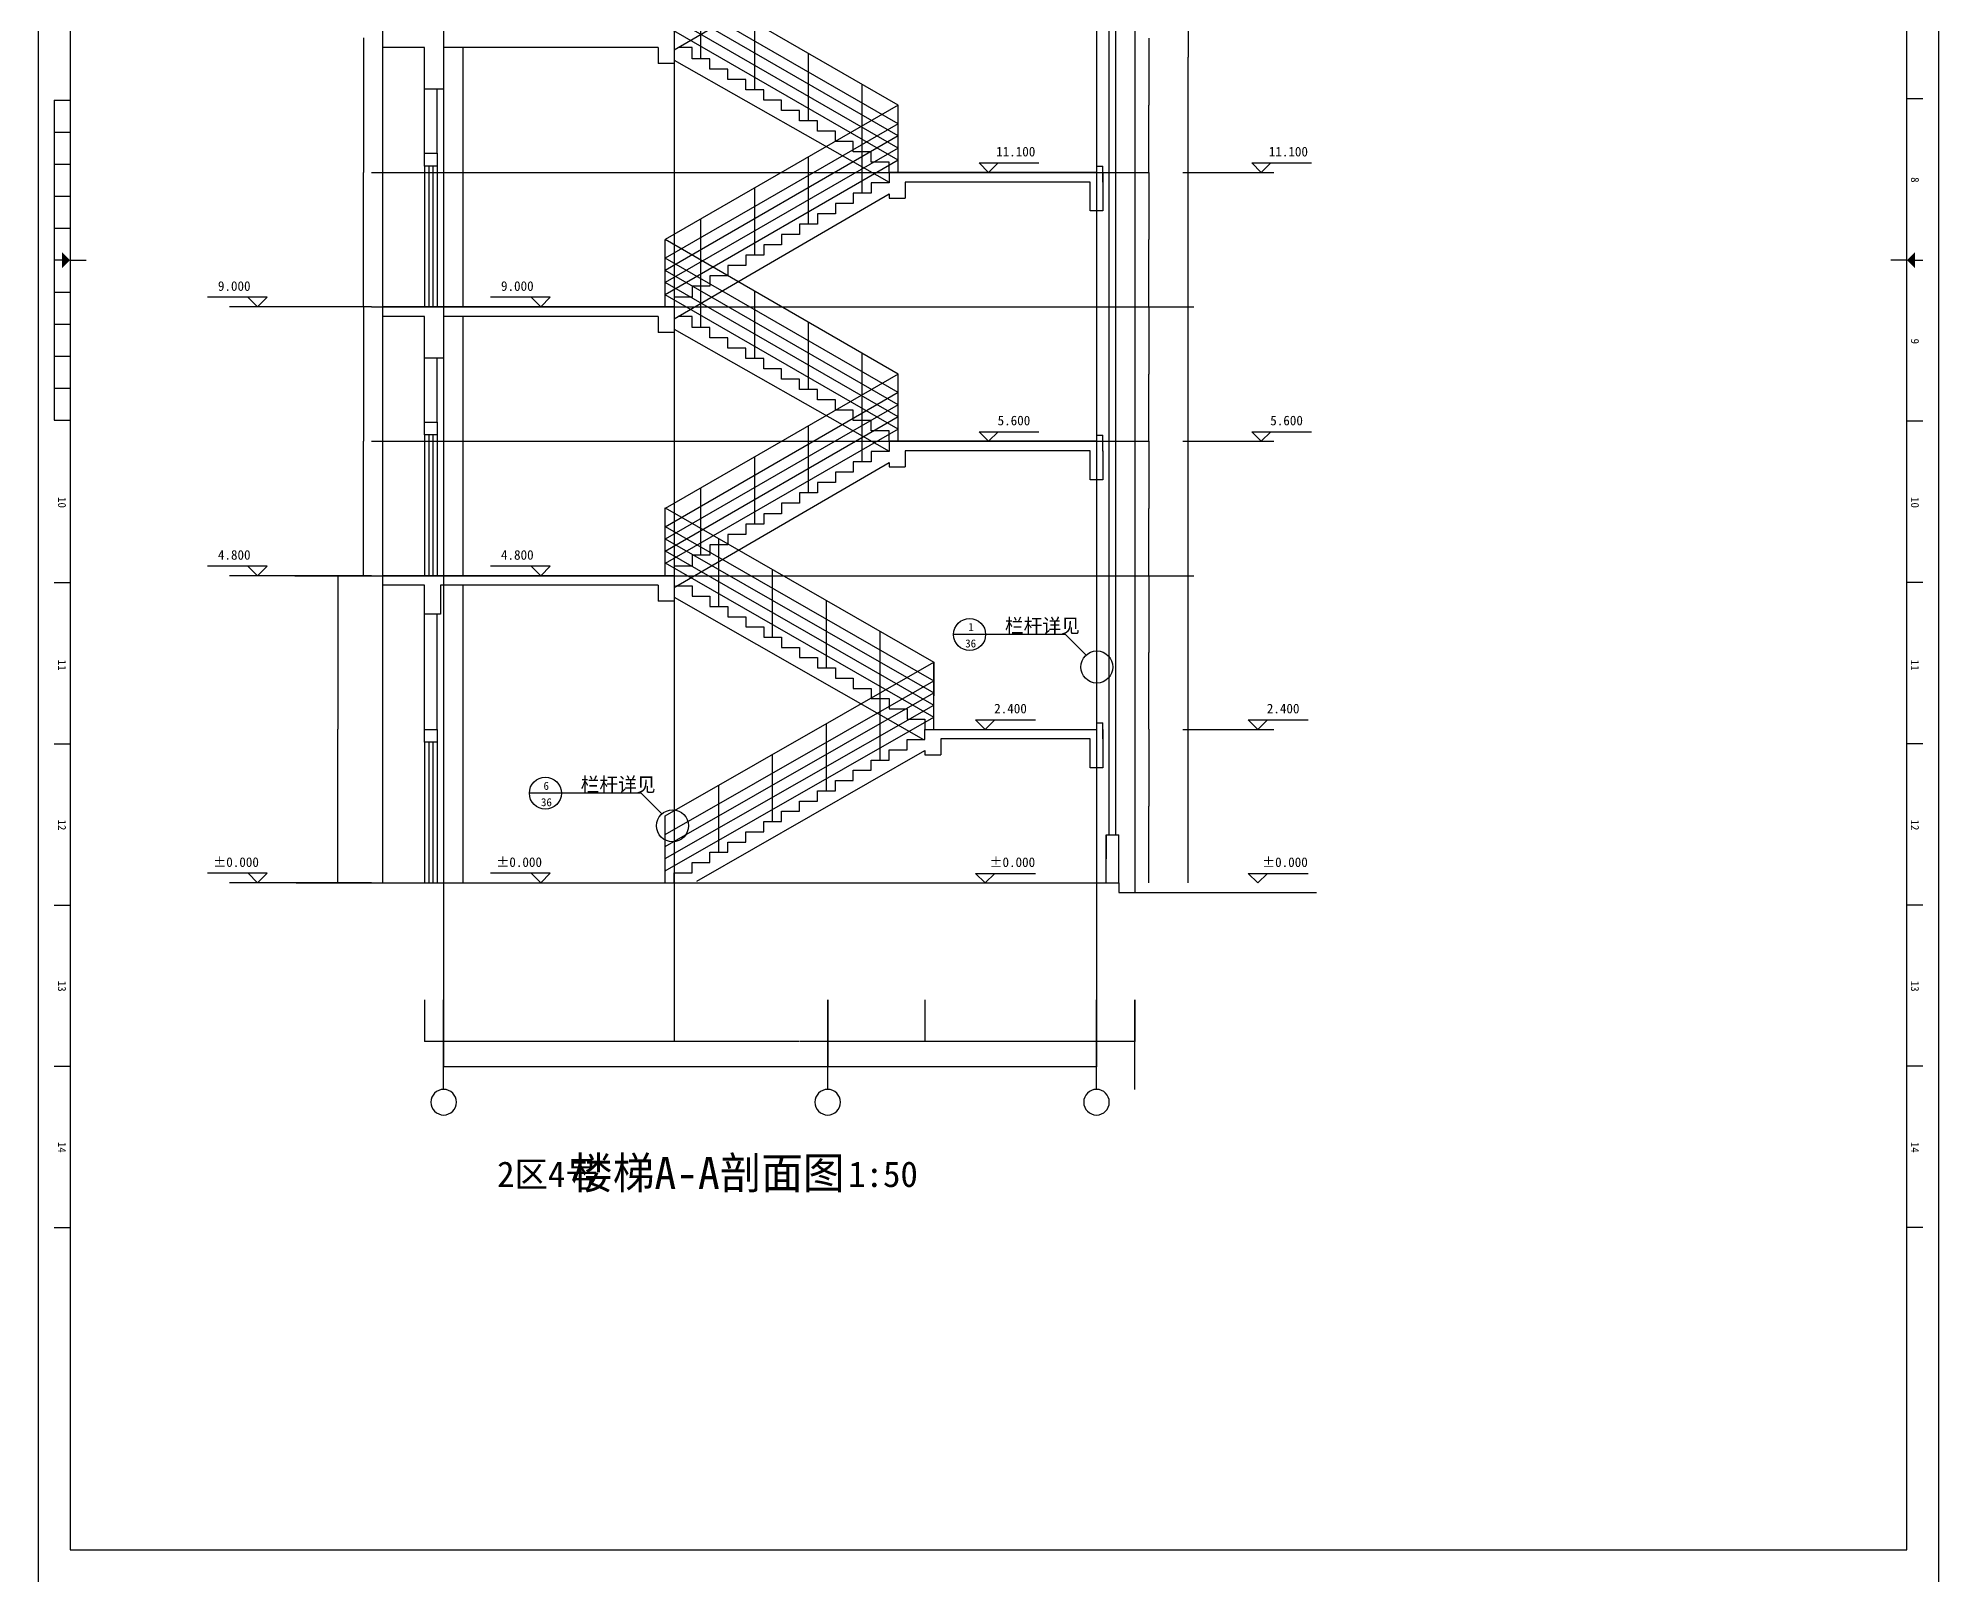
# Model space of a CAD drawing. Header units: metres. Extents: x 515464 to 545164, y 38775 to 80825.
# Drawn here: x 515464 to 545164, y 38775 to 62894 of the extents above; entities that cross this region are included whole.
import ezdxf

# ---------------------------------------------------------------- set-up
doc = ezdxf.new("R2010")
doc.units = ezdxf.units.M
for name, color, linetype in [('AXIS', 3, 'Continuous'), ('COLUMN', 1, 'Continuous'), ('DOTE', 251, 'Continuous'), ('PUB_DIM', 3, 'Continuous'), ('STAIR1', 4, 'Continuous'), ('TEXT', 7, 'Continuous'), ('TK', 9, 'Continuous'), ('WALL', 2, 'Continuous'), ('WINDOW', 142, 'Continuous'), ('文字', 21, 'Continuous'), ('详细尺寸', 3, 'Continuous')]:
    doc.layers.add(name, color=color, linetype=linetype)
doc.dimstyles.get("Standard").update_dxf_attribs({"dimtxt": 2.5, "dimasz": 2.5, "dimexe": 1.25, "dimexo": 0.625, "dimtad": 1, "dimcen": 2.5, "dimazin": 3, "dimtfac": 1, "dimtmove": 0, "dimatfit": 3})

# ---------------------------------------------------------------- blocks, each defined once
blk = doc.blocks.new('_AXISO')
blk.add_circle((0, 0), 0.5)
blk = doc.blocks.new('*D1')
for p, q in [((533430.95, 75494.59), (533430.95, 62594.59)), ((533430.7, 62594.59), (533430.45, 62594.59)), ((533430.95, 49694.59), (533430.95, 62594.59)), ((533430.95, 62594.59), (533430.95, 62594.59)), ((533431.2, 62594.59), (533431.45, 62594.59))]:
    blk.add_line(p, q)
at = {"layer": 'Defpoints'}
for p in [(533430.95, 75494.59), (533430.95, 62594.59), (533430.95, 49694.59)]:
    blk.add_point(p, dxfattribs=at)
at = {"layer": 'AXIS', "insert": (533430.95, 62595.715), "char_height": 1, "attachment_point": 5}
blk.add_mtext('0', dxfattribs=at)
blk = doc.blocks.new('*D4')
for p, q in [((525401.43, 47870.13), (525401.43, 47220.13)), ((529321.43, 47870.13), (529321.43, 47220.13)), ((527355.93, 47220.13), (525401.18, 47220.13)), ((529321.68, 47220.13), (527366.93, 47220.13))]:
    blk.add_line(p, q)
at = {"layer": 'Defpoints'}
for p in [(525401.43, 47870.13), (529321.43, 47870.13), (529321.43, 47220.13)]:
    blk.add_point(p, dxfattribs=at)
at = {"layer": '详细尺寸', "insert": (527361.43, 47220.13), "char_height": 1, "attachment_point": 5}
blk.add_mtext('280X14=3920', dxfattribs=at)
blk = doc.blocks.new('*D5')
for p, q in [((527801.43, 47870.13), (527801.43, 46820.13)), ((532001.43, 47870.13), (532001.43, 46820.13)), ((529899.43, 46820.13), (527801.18, 46820.13)), ((532001.68, 46820.13), (529903.43, 46820.13))]:
    blk.add_line(p, q)
at = {"layer": 'Defpoints'}
for p in [(527801.43, 47870.13), (532001.43, 47870.13), (532001.43, 46820.13)]:
    blk.add_point(p, dxfattribs=at)
at = {"layer": 'AXIS', "insert": (529901.43, 46820.13), "char_height": 1, "attachment_point": 5}
blk.add_mtext('4200', dxfattribs=at)
blk = doc.blocks.new('*D6')
for p, q in [((520147.72, 54495.59), (520147.72, 52095.59)), ((520147.47, 52095.59), (520147.22, 52095.59)), ((520147.72, 49695.59), (520147.72, 52095.59)), ((520147.72, 52095.59), (520147.72, 52095.59)), ((520147.97, 52095.59), (520148.22, 52095.59))]:
    blk.add_line(p, q)
at = {"layer": 'Defpoints'}
for p in [(520147.72, 54495.59), (520147.72, 52095.59), (520147.72, 49695.59)]:
    blk.add_point(p, dxfattribs=at)
at = {"layer": 'AXIS', "insert": (520147.72, 52096.715), "char_height": 1, "attachment_point": 5}
blk.add_mtext('0', dxfattribs=at)
blk = doc.blocks.new('*D7')
for p, q in [((521801.43, 47870.13), (521801.43, 46820.13)), ((527801.43, 47870.13), (527801.43, 46820.13)), ((524799.43, 46820.13), (521801.18, 46820.13)), ((527801.68, 46820.13), (524803.43, 46820.13))]:
    blk.add_line(p, q)
at = {"layer": 'Defpoints'}
for p in [(521801.43, 47870.13), (527801.43, 47870.13), (527801.43, 46820.13)]:
    blk.add_point(p, dxfattribs=at)
at = {"layer": 'AXIS', "insert": (524801.43, 46820.13), "char_height": 1, "attachment_point": 5}
blk.add_mtext('6000', dxfattribs=at)
blk = doc.blocks.new('*D8')
for p, q in [((521801.43, 47870.13), (521801.43, 47220.13)), ((525401.43, 47870.13), (525401.43, 47220.13)), ((523599.43, 47220.13), (521801.18, 47220.13)), ((525401.68, 47220.13), (523603.43, 47220.13))]:
    blk.add_line(p, q)
at = {"layer": 'Defpoints'}
for p in [(521801.43, 47870.13), (525401.43, 47870.13), (525401.43, 47220.13)]:
    blk.add_point(p, dxfattribs=at)
at = {"layer": '详细尺寸', "insert": (523601.43, 47220.13), "char_height": 1, "attachment_point": 5}
blk.add_mtext('3600', dxfattribs=at)
blk = doc.blocks.new('*D9')
for p, q in [((521501.43, 47870.13), (521501.43, 47220.13)), ((521801.43, 47870.13), (521801.43, 47220.13)), ((521649.93, 47220.13), (521501.18, 47220.13)), ((521801.68, 47220.13), (521652.93, 47220.13))]:
    blk.add_line(p, q)
at = {"layer": 'Defpoints'}
for p in [(521501.43, 47870.13), (521801.43, 47870.13), (521801.43, 47220.13)]:
    blk.add_point(p, dxfattribs=at)
at = {"layer": '详细尺寸', "insert": (521651.43, 47220.13), "char_height": 1, "attachment_point": 5}
blk.add_mtext('300', dxfattribs=at)
blk = doc.blocks.new('*D10')
for p, q in [((520547.72, 62894.59), (520547.72, 60794.59)), ((520547.47, 60794.59), (520547.22, 60794.59)), ((520547.72, 58694.59), (520547.72, 60794.59)), ((520547.72, 60794.59), (520547.72, 60794.59)), ((520547.97, 60794.59), (520548.22, 60794.59))]:
    blk.add_line(p, q)
at = {"layer": 'Defpoints'}
for p in [(520547.72, 62894.59), (520547.72, 60794.59), (520547.72, 58694.59)]:
    blk.add_point(p, dxfattribs=at)
at = {"layer": 'AXIS', "insert": (520547.72, 60795.715), "char_height": 1, "attachment_point": 5}
blk.add_mtext('0', dxfattribs=at)
blk = doc.blocks.new('*D11')
for p, q in [((520547.72, 58694.59), (520547.72, 56594.59)), ((520547.47, 56594.59), (520547.22, 56594.59)), ((520547.72, 54494.59), (520547.72, 56594.59)), ((520547.72, 56594.59), (520547.72, 56594.59)), ((520547.97, 56594.59), (520548.22, 56594.59))]:
    blk.add_line(p, q)
at = {"layer": 'Defpoints'}
for p in [(520547.72, 58694.59), (520547.72, 56594.59), (520547.72, 54494.59)]:
    blk.add_point(p, dxfattribs=at)
at = {"layer": 'AXIS', "insert": (520547.72, 56595.715), "char_height": 1, "attachment_point": 5}
blk.add_mtext('0', dxfattribs=at)
blk = doc.blocks.new('*D12')
for p, q in [((529461.43, 53144.59), (529461.43, 52619.59)), ((529461.18, 52619.59), (529460.93, 52619.59)), ((529461.43, 52094.59), (529461.43, 52619.59)), ((529461.43, 52619.59), (529461.43, 52619.59)), ((529461.68, 52619.59), (529461.93, 52619.59))]:
    blk.add_line(p, q)
at = {"layer": 'Defpoints'}
for p in [(529461.43, 53144.59), (529461.43, 52619.59), (529461.43, 52094.59)]:
    blk.add_point(p, dxfattribs=at)
at = {"layer": 'AXIS', "insert": (529461.43, 52620.715), "char_height": 1, "attachment_point": 5}
blk.add_mtext('0', dxfattribs=at)
blk = doc.blocks.new('*D13')
for p, q in [((532818.95, 54495.59), (532818.95, 53295.59)), ((532818.7, 53295.59), (532818.45, 53295.59)), ((532818.95, 52095.59), (532818.95, 53295.59)), ((532818.95, 53295.59), (532818.95, 53295.59)), ((532819.2, 53295.59), (532819.45, 53295.59))]:
    blk.add_line(p, q)
at = {"layer": 'Defpoints'}
for p in [(532818.95, 54495.59), (532818.95, 53295.59), (532818.95, 52095.59)]:
    blk.add_point(p, dxfattribs=at)
at = {"layer": 'AXIS', "insert": (532818.95, 53296.715), "char_height": 1, "attachment_point": 5}
blk.add_mtext('160X15=0', dxfattribs=at)
blk = doc.blocks.new('*D14')
for p, q in [((532818.95, 52095.59), (532818.95, 50895.59)), ((532818.7, 50895.59), (532818.45, 50895.59)), ((532818.95, 49695.59), (532818.95, 50895.59)), ((532818.95, 50895.59), (532818.95, 50895.59)), ((532819.2, 50895.59), (532819.45, 50895.59))]:
    blk.add_line(p, q)
at = {"layer": 'Defpoints'}
for p in [(532818.95, 52095.59), (532818.95, 50895.59), (532818.95, 49695.59)]:
    blk.add_point(p, dxfattribs=at)
at = {"layer": 'AXIS', "insert": (532818.95, 50896.715), "char_height": 1, "attachment_point": 5}
blk.add_mtext('160X15=0', dxfattribs=at)
blk = doc.blocks.new('*D15')
for p, q in [((532151.43, 50444.59), (532151.43, 50069.59)), ((532151.18, 50069.59), (532150.93, 50069.59)), ((532151.43, 49694.59), (532151.43, 50069.59)), ((532151.43, 50069.59), (532151.43, 50069.59)), ((532151.68, 50069.59), (532151.93, 50069.59))]:
    blk.add_line(p, q)
at = {"layer": 'Defpoints'}
for p in [(532151.43, 50444.59), (532151.43, 50069.59), (532151.43, 49694.59)]:
    blk.add_point(p, dxfattribs=at)
at = {"layer": 'AXIS', "insert": (532151.43, 50070.715), "char_height": 1, "attachment_point": 5}
blk.add_mtext('0', dxfattribs=at)
blk = doc.blocks.new('*D16')
for p, q in [((532001.43, 47870.13), (532001.43, 47220.13)), ((532601.43, 47870.13), (532601.43, 47220.13)), ((532299.93, 47220.13), (532001.18, 47220.13)), ((532601.68, 47220.13), (532302.93, 47220.13))]:
    blk.add_line(p, q)
at = {"layer": 'Defpoints'}
for p in [(532001.43, 47870.13), (532601.43, 47870.13), (532601.43, 47220.13)]:
    blk.add_point(p, dxfattribs=at)
at = {"layer": '详细尺寸', "insert": (532301.43, 47220.13), "char_height": 1, "attachment_point": 5}
blk.add_mtext('600', dxfattribs=at)
blk = doc.blocks.new('*D17')
for p, q in [((529321.43, 47870.13), (529321.43, 47220.13)), ((532001.43, 47870.13), (532001.43, 47220.13)), ((530659.43, 47220.13), (529321.18, 47220.13)), ((532001.68, 47220.13), (530663.43, 47220.13))]:
    blk.add_line(p, q)
at = {"layer": 'Defpoints'}
for p in [(529321.43, 47870.13), (532001.43, 47870.13), (532001.43, 47220.13)]:
    blk.add_point(p, dxfattribs=at)
at = {"layer": '详细尺寸', "insert": (530661.43, 47220.13), "char_height": 1, "attachment_point": 5}
blk.add_mtext('2680', dxfattribs=at)
blk = doc.blocks.new('*D18')
for p, q in [((532818.95, 60794.59), (532818.95, 59744.59)), ((532818.7, 59744.59), (532818.45, 59744.59)), ((532818.95, 58694.59), (532818.95, 59744.59)), ((532818.95, 59744.59), (532818.95, 59744.59)), ((532819.2, 59744.59), (532819.45, 59744.59))]:
    blk.add_line(p, q)
at = {"layer": 'Defpoints'}
for p in [(532818.95, 60794.59), (532818.95, 59744.59), (532818.95, 58694.59)]:
    blk.add_point(p, dxfattribs=at)
at = {"layer": 'AXIS', "insert": (532818.95, 59745.715), "char_height": 1, "attachment_point": 5}
blk.add_mtext('162X13=0', dxfattribs=at)
blk = doc.blocks.new('*D19')
for p, q in [((532818.95, 56594.59), (532818.95, 55544.59)), ((532818.7, 55544.59), (532818.45, 55544.59)), ((532818.95, 54494.59), (532818.95, 55544.59)), ((532818.95, 55544.59), (532818.95, 55544.59)), ((532819.2, 55544.59), (532819.45, 55544.59))]:
    blk.add_line(p, q)
at = {"layer": 'Defpoints'}
for p in [(532818.95, 56594.59), (532818.95, 55544.59), (532818.95, 54494.59)]:
    blk.add_point(p, dxfattribs=at)
at = {"layer": 'AXIS', "insert": (532818.95, 55545.715), "char_height": 1, "attachment_point": 5}
blk.add_mtext('162X13=0', dxfattribs=at)
blk = doc.blocks.new('*D20')
for p, q in [((532818.95, 58693.59), (532818.95, 57643.59)), ((532818.7, 57643.59), (532818.45, 57643.59)), ((532818.95, 56593.59), (532818.95, 57643.59)), ((532818.95, 57643.59), (532818.95, 57643.59)), ((532819.2, 57643.59), (532819.45, 57643.59))]:
    blk.add_line(p, q)
at = {"layer": 'Defpoints'}
for p in [(532818.95, 58693.59), (532818.95, 57643.59), (532818.95, 56593.59)]:
    blk.add_point(p, dxfattribs=at)
at = {"layer": 'AXIS', "insert": (532818.95, 57644.715), "char_height": 1, "attachment_point": 5}
blk.add_mtext('162X13=0', dxfattribs=at)
blk = doc.blocks.new('*D21')
for p, q in [((532818.95, 62893.59), (532818.95, 61843.59)), ((532818.7, 61843.59), (532818.45, 61843.59)), ((532818.95, 60793.59), (532818.95, 61843.59)), ((532818.95, 61843.59), (532818.95, 61843.59)), ((532819.2, 61843.59), (532819.45, 61843.59))]:
    blk.add_line(p, q)
at = {"layer": 'Defpoints'}
for p in [(532818.95, 62893.59), (532818.95, 61843.59), (532818.95, 60793.59)]:
    blk.add_point(p, dxfattribs=at)
at = {"layer": 'AXIS', "insert": (532818.95, 61844.715), "char_height": 1, "attachment_point": 5}
blk.add_mtext('162X13=0', dxfattribs=at)

msp = doc.modelspace()

# ---------------------------------------------------------------- linework, layer by layer
for p, q in [((532601.43, 76494.59), (532601.43, 49544.59)), ((528901.43, 61844.59), (525261.43, 63944.59)), ((528901.43, 61554.59), (525261.43, 63654.59)), ((525821.43, 62571.51), (525821.43, 63621.51)), ((528901.43, 61364.59), (525261.43, 63464.59)), ((528901.43, 61174.59), (525261.43, 63274.59)), ((528901.43, 60984.59), (525261.43, 63084.59)), ((526661.43, 62086.9), (526661.43, 63136.9)), ((522101.43, 62744.59), (522101.43, 58694.59)), ((527501.43, 61602.28), (527501.43, 62652.28)), ((528341.43, 61117.67), (528341.43, 62167.67)), ((528901.43, 61844.59), (525261.43, 59744.59)), ((528901.43, 60794.59), (528901.43, 61844.59)), ((528901.43, 61554.59), (525261.43, 59454.59)), ((528341.43, 60471.51), (528341.43, 61521.51)), ((528901.43, 61364.59), (525261.43, 59264.59)), ((521501.43, 60894.59), (521501.43, 58694.59)), ((521701.43, 60894.59), (521701.43, 58694.59)), ((528901.43, 61174.59), (525261.43, 59074.59)), ((528901.43, 60984.59), (525261.43, 58884.59)), ((527501.43, 59986.9), (527501.43, 61036.9)), ((533347.51, 60793.59), (534772.1, 60793.59)), ((526661.43, 59502.28), (526661.43, 60552.28)), ((525821.43, 59017.67), (525821.43, 60067.67)), ((528901.43, 57644.59), (525261.43, 59744.59)), ((525261.43, 58694.59), (525261.43, 59744.59)), ((528901.43, 57354.59), (525261.43, 59454.59)), ((525821.43, 58371.51), (525821.43, 59421.51)), ((528901.43, 57164.59), (525261.43, 59264.59)), ((528901.43, 56974.59), (525261.43, 59074.59)), ((528901.43, 56784.59), (525261.43, 58884.59)), ((526661.43, 57886.9), (526661.43, 58936.9)), ((520673.8, 58694.59), (518457.87, 58694.59)), ((518877.53, 58694.59), (518475.49, 58694.59)), ((522101.43, 58544.59), (522101.43, 54494.59)), ((527501.43, 57402.28), (527501.43, 58452.28)), ((528341.43, 56917.67), (528341.43, 57967.67)), ((528901.43, 57644.59), (525261.43, 55544.59)), ((528901.43, 56594.59), (528901.43, 57644.59)), ((528901.43, 57354.59), (525261.43, 55254.59)), ((528341.43, 56271.51), (528341.43, 57321.51)), ((528901.43, 57164.59), (525261.43, 55064.59)), ((528901.43, 56974.59), (525261.43, 54874.59)), ((528901.43, 56784.59), (525261.43, 54684.59)), ((527501.43, 55786.9), (527501.43, 56836.9)), ((521501.43, 56694.59), (521501.43, 54494.59)), ((521701.43, 56694.59), (521701.43, 54494.59)), ((533347.51, 56594.59), (534772.1, 56594.59)), ((526661.43, 55302.28), (526661.43, 56352.28)), ((525821.43, 54817.67), (525821.43, 55867.67)), ((525261.43, 55553.29), (529461.43, 53144.59)), ((525261.43, 54503.29), (525261.43, 55553.29)), ((525261.43, 54494.59), (525261.43, 55544.59)), ((525261.43, 55263.29), (529461.43, 52854.59)), ((525261.43, 55073.29), (529461.43, 52664.59)), ((526101.43, 54014.59), (526101.43, 55064.59)), ((525261.43, 54883.29), (529461.43, 52474.59)), ((525261.43, 54693.29), (529461.43, 52284.59)), ((520673.8, 54494.59), (518457.87, 54494.59)), ((518877.53, 54494.59), (518475.49, 54494.59)), ((519475.6, 54494.59), (520900.19, 54494.59)), ((526941.43, 53534.59), (526941.43, 54584.59)), ((522101.43, 54344.59), (522101.43, 49694.59)), ((527781.43, 53054.59), (527781.43, 54104.59)), ((528621.43, 52574.59), (528621.43, 53624.59)), ((525261.43, 50744.59), (529461.43, 53144.59)), ((529461.43, 52094.59), (529461.43, 53144.59)), ((525261.43, 50454.59), (529461.43, 52854.59)), ((525261.43, 50264.59), (529461.43, 52664.59)), ((528621.43, 51614.59), (528621.43, 52664.59)), ((525261.43, 50074.59), (529461.43, 52474.59)), ((525261.43, 49884.59), (529461.43, 52284.59)), ((527781.43, 51134.59), (527781.43, 52184.59)), ((533347.51, 52094.59), (534772.1, 52094.59)), ((521501.43, 51894.59), (521501.43, 49694.59)), ((521701.43, 51894.59), (521701.43, 49694.59)), ((526941.43, 50654.59), (526941.43, 51704.59)), ((526101.43, 50174.59), (526101.43, 51224.59)), ((525261.43, 49694.59), (525261.43, 50744.59)), ((520673.8, 49694.59), (518457.87, 49694.59))]:
    msp.add_line(p, q)
at = {"layer": 'AXIS'}
for p, q in [((521801.43, 46470.13), (521801.43, 47870.13)), ((527801.43, 46470.13), (527801.43, 47870.13)), ((532001.43, 46470.13), (532001.43, 47870.13)), ((532601.43, 46470.13), (532601.43, 47870.13))]:
    msp.add_line(p, q, dxfattribs=at)
at = {"layer": 'COLUMN'}
for p, q in [((525401.43, 62708.41), (528761.43, 64660.72)), ((521501.43, 62744.59), (520847.15, 62744.59)), ((525151.43, 62744.59), (521801.43, 62744.59)), ((525151.43, 62744.59), (525151.43, 62494.59)), ((525401.43, 62708.41), (525401.43, 62494.59)), ((525401.43, 62494.59), (525151.43, 62494.59)), ((532001.43, 60894.59), (532001.43, 60794.59)), ((532001.43, 60894.59), (532101.43, 60894.59)), ((532101.43, 60644.59), (532101.43, 60894.59)), ((532101.43, 60643.59), (532101.43, 60893.59)), ((529011.43, 60644.59), (529011.43, 60394.59)), ((531901.43, 60644.59), (529011.43, 60644.59)), ((525401.43, 58508.41), (528761.43, 60460.72)), ((528761.43, 60460.72), (528761.43, 60394.59)), ((528761.43, 60394.59), (529011.43, 60394.59)), ((521501.43, 58544.59), (520847.15, 58544.59)), ((525151.43, 58544.59), (521801.43, 58544.59)), ((525151.43, 58544.59), (525151.43, 58294.59)), ((525401.43, 58294.59), (525151.43, 58294.59)), ((525401.43, 58508.41), (525401.43, 58294.59)), ((529011.43, 56444.59), (529011.43, 56194.59)), ((531901.43, 56444.59), (529011.43, 56444.59)), ((532001.43, 56692.59), (532001.43, 56592.59)), ((532001.43, 56692.59), (532101.43, 56692.59)), ((532101.43, 56442.59), (532101.43, 56692.59)), ((525401.43, 54308.41), (528761.43, 56260.72)), ((528761.43, 56260.72), (528761.43, 56194.59)), ((528761.43, 56194.59), (529011.43, 56194.59)), ((521501.43, 54344.59), (520847.15, 54344.59)), ((525151.43, 54344.59), (521751.43, 54344.59)), ((525151.43, 54344.59), (525151.43, 54094.59)), ((525401.43, 54094.59), (525151.43, 54094.59)), ((525401.43, 54308.41), (525401.43, 54094.59)), ((532001.43, 52194.59), (532101.43, 52194.59)), ((532001.43, 52194.59), (532001.43, 52094.59)), ((532101.43, 51944.59), (532101.43, 52194.59)), ((525755.86, 49724.35), (529321.43, 51761.83)), ((529321.43, 51761.83), (529321.43, 51694.59)), ((529321.43, 51694.59), (529571.43, 51694.59)), ((531901.43, 51944.59), (529571.43, 51944.59)), ((529571.43, 51944.59), (529571.43, 51694.59)), ((519495.01, 49694.59), (532351.43, 49694.59)), ((532351.43, 49694.59), (532351.43, 49544.59)), ((532351.43, 49544.59), (535440.38, 49544.59))]:
    msp.add_line(p, q, dxfattribs=at)
for points in [[(521801.43, 62744.59), (521801.43, 62094.59), (521501.43, 62094.59), (521501.43, 62744.59)], [(532001.43, 60894.59), (532001.43, 60794.59), (529061.43, 60794.59), (529061.43, 60794.59), (528761.43, 60794.59), (528761.43, 60633.05), (528481.43, 60633.05), (528481.43, 60471.51), (528201.43, 60471.51), (528201.43, 60309.97), (527921.43, 60309.97), (527921.43, 60148.44), (527641.43, 60148.44), (527641.43, 59986.9), (527361.43, 59986.9), (527361.43, 59825.36), (527081.43, 59825.36), (527081.43, 59663.82), (526801.43, 59663.82), (526801.43, 59502.28), (526521.43, 59502.28), (526521.43, 59340.74), (526241.43, 59340.74), (526241.43, 59179.2), (525961.43, 59179.2), (525961.43, 59017.67), (525681.43, 59017.67), (525681.43, 58844.59), (525401.43, 58844.59), (525401.43, 58694.59), (520847.15, 58694.59)], [(532101.43, 60794.59), (532101.43, 60194.59), (531901.43, 60194.59), (531901.43, 60644.59)], [(521801.43, 58544.59), (521801.43, 57894.59), (521501.43, 57894.59), (521501.43, 58544.59)], [(532001.43, 56694.59), (532001.43, 56594.59), (529061.43, 56594.59), (529061.43, 56594.59), (528761.43, 56594.59), (528761.43, 56433.05), (528481.43, 56433.05), (528481.43, 56271.51), (528201.43, 56271.51), (528201.43, 56109.97), (527921.43, 56109.97), (527921.43, 55948.44), (527641.43, 55948.44), (527641.43, 55786.9), (527361.43, 55786.9), (527361.43, 55625.36), (527081.43, 55625.36), (527081.43, 55463.82), (526801.43, 55463.82), (526801.43, 55302.28), (526521.43, 55302.28), (526521.43, 55140.74), (526241.43, 55140.74), (526241.43, 54979.2), (525961.43, 54979.2), (525961.43, 54817.67), (525681.43, 54817.67), (525681.43, 54644.59), (525401.43, 54644.59), (525401.43, 54494.59), (520847.15, 54494.59)], [(532101.43, 56444.59), (532101.43, 55994.59), (531901.43, 55994.59), (531901.43, 56444.59)], [(521751.43, 54344.59), (521751.43, 53894.59), (521501.43, 53894.59), (521501.43, 54344.59)], [(522051.43, 49694.59), (525401.43, 49694.59), (525401.43, 49854.59), (525681.43, 49854.59), (525681.43, 50014.59), (525961.43, 50014.59), (525961.43, 50174.59), (526241.43, 50174.59), (526241.43, 50334.59), (526521.43, 50334.59), (526521.43, 50494.59), (526801.43, 50494.59), (526801.43, 50654.59), (527081.43, 50654.59), (527081.43, 50814.59), (527361.43, 50814.59), (527361.43, 50974.59), (527641.43, 50974.59), (527641.43, 51134.59), (527921.43, 51134.59), (527921.43, 51294.59), (528201.43, 51294.59), (528201.43, 51454.59), (528481.43, 51454.59), (528481.43, 51614.59), (528761.43, 51614.59), (528761.43, 51774.59), (529041.43, 51774.59), (529041.43, 51934.59), (529321.43, 51934.59), (529321.43, 52094.59), (529601.43, 52094.59), (529601.43, 52094.59), (532001.43, 52094.59)], [(532101.43, 52094.59), (532101.43, 51494.59), (531901.43, 51494.59), (531901.43, 51944.59)]]:
    msp.add_lwpolyline(points, dxfattribs=at)
for points in [[(521501.43, 61094.59), (521701.43, 61094.59), (521701.43, 60894.59), (521501.43, 60894.59)], [(521501.43, 56894.59), (521701.43, 56894.59), (521701.43, 56694.59), (521501.43, 56694.59)], [(521501.43, 52094.59), (521701.43, 52094.59), (521701.43, 51894.59), (521501.43, 51894.59)]]:
    msp.add_lwpolyline(points, close=True, dxfattribs=at)
at = {"layer": 'DOTE'}
for p, q in [((521801.43, 76990.6), (521801.43, 47795.9)), ((525401.43, 76990.6), (525401.43, 47795.9)), ((532001.43, 76895.16), (532001.43, 47870.13)), ((520673.8, 60794.59), (532818.95, 60794.59)), ((520673.8, 58694.59), (533521.63, 58694.59)), ((520673.8, 56594.59), (532818.95, 56594.59)), ((520547.72, 54494.59), (533521.63, 54494.59)), ((521543.69, 54494.59), (532860.05, 54494.59))]:
    msp.add_line(p, q, dxfattribs=at)
at = {"layer": 'PUB_DIM'}
for p, q in [((530316.17, 60794.59), (530166.17, 60944.59)), ((530166.17, 60944.59), (530466.17, 60944.59)), ((530466.17, 60944.59), (530316.17, 60794.59)), ((530316.17, 60944.59), (531101.31, 60944.59)), ((534575.59, 60794.59), (534425.59, 60944.59)), ((534425.59, 60944.59), (534725.59, 60944.59)), ((534725.59, 60944.59), (534575.59, 60794.59)), ((534575.59, 60944.59), (535360.73, 60944.59)), ((518894.3, 58844.59), (518109.16, 58844.59)), ((519044.3, 58844.59), (518744.3, 58844.59)), ((518744.3, 58844.59), (518894.3, 58694.59)), ((518894.3, 58694.59), (519044.3, 58844.59)), ((523317.08, 58844.59), (522531.94, 58844.59)), ((523467.08, 58844.59), (523167.08, 58844.59)), ((523167.08, 58844.59), (523317.08, 58694.59)), ((523317.08, 58694.59), (523467.08, 58844.59)), ((530316.17, 56594.59), (530166.17, 56744.59)), ((530166.17, 56744.59), (530466.17, 56744.59)), ((530316.17, 56744.59), (531101.31, 56744.59)), ((530466.17, 56744.59), (530316.17, 56594.59)), ((534425.59, 56744.59), (534725.59, 56744.59)), ((534575.59, 56594.59), (534425.59, 56744.59)), ((534575.59, 56744.59), (535360.73, 56744.59)), ((534725.59, 56744.59), (534575.59, 56594.59)), ((518894.3, 54644.59), (518109.16, 54644.59)), ((518744.3, 54644.59), (518894.3, 54494.59)), ((519044.3, 54644.59), (518744.3, 54644.59)), ((518894.3, 54494.59), (519044.3, 54644.59)), ((523317.08, 54644.59), (522531.94, 54644.59)), ((523167.08, 54644.59), (523317.08, 54494.59)), ((523467.08, 54644.59), (523167.08, 54644.59)), ((523317.08, 54494.59), (523467.08, 54644.59)), ((530262.68, 52094.59), (530112.68, 52244.59)), ((530112.68, 52244.59), (530412.68, 52244.59)), ((530262.68, 52244.59), (531047.82, 52244.59)), ((530412.68, 52244.59), (530262.68, 52094.59)), ((534372.1, 52244.59), (534672.1, 52244.59)), ((534522.1, 52094.59), (534372.1, 52244.59)), ((534672.1, 52244.59), (534522.1, 52094.59)), ((534522.1, 52244.59), (535307.25, 52244.59)), ((518894.8, 49845.59), (518109.66, 49845.59)), ((518744.8, 49845.59), (518894.8, 49695.59)), ((519044.8, 49845.59), (518744.8, 49845.59)), ((518894.8, 49695.59), (519044.8, 49845.59)), ((523317.58, 49845.59), (522532.44, 49845.59)), ((523467.58, 49845.59), (523167.58, 49845.59)), ((523167.58, 49845.59), (523317.58, 49695.59)), ((523317.58, 49695.59), (523467.58, 49845.59)), ((530112.68, 49844.59), (530412.68, 49844.59)), ((530262.68, 49694.59), (530112.68, 49844.59)), ((530262.68, 49844.59), (531047.82, 49844.59)), ((530412.68, 49844.59), (530262.68, 49694.59)), ((534522.1, 49694.59), (534372.1, 49844.59)), ((534372.1, 49844.59), (534672.1, 49844.59)), ((534522.1, 49844.59), (535307.25, 49844.59)), ((534672.1, 49844.59), (534522.1, 49694.59))]:
    msp.add_line(p, q, dxfattribs=at)
at = {"layer": 'STAIR1'}
for p, q in [((520847.15, 64233.49), (520847.15, 49694.59)), ((525401.43, 62546.42), (528761.43, 60642.07)), ((525401.43, 58346.42), (528761.43, 56442.07)), ((525401.43, 54161.83), (529299.1, 51934.59))]:
    msp.add_line(p, q, dxfattribs=at)
for points in [[(528761.43, 60794.59), (528761.43, 60956.13), (528481.43, 60956.13), (528481.43, 61117.67), (528201.43, 61117.67), (528201.43, 61279.2), (527921.43, 61279.2), (527921.43, 61440.74), (527641.43, 61440.74), (527641.43, 61602.28), (527361.43, 61602.28), (527361.43, 61763.82), (527081.43, 61763.82), (527081.43, 61925.36), (526801.43, 61925.36), (526801.43, 62086.9), (526521.43, 62086.9), (526521.43, 62248.44), (526241.43, 62248.44), (526241.43, 62409.97), (525961.43, 62409.97), (525961.43, 62571.51), (525681.43, 62571.51), (525681.43, 62744.59), (525463.69, 62744.59)], [(528761.43, 56594.59), (528761.43, 56756.13), (528481.43, 56756.13), (528481.43, 56917.67), (528201.43, 56917.67), (528201.43, 57079.2), (527921.43, 57079.2), (527921.43, 57240.74), (527641.43, 57240.74), (527641.43, 57402.28), (527361.43, 57402.28), (527361.43, 57563.82), (527081.43, 57563.82), (527081.43, 57725.36), (526801.43, 57725.36), (526801.43, 57886.9), (526521.43, 57886.9), (526521.43, 58048.44), (526241.43, 58048.44), (526241.43, 58209.97), (525961.43, 58209.97), (525961.43, 58371.51), (525681.43, 58371.51), (525681.43, 58544.59), (525463.69, 58544.59)], [(525423.07, 54334.59), (525681.43, 54334.59), (525681.43, 54174.59), (525961.43, 54174.59), (525961.43, 54014.59), (526241.43, 54014.59), (526241.43, 53854.59), (526521.43, 53854.59), (526521.43, 53694.59), (526801.43, 53694.59), (526801.43, 53534.59), (527081.43, 53534.59), (527081.43, 53374.59), (527361.43, 53374.59), (527361.43, 53214.59), (527641.43, 53214.59), (527641.43, 53054.59), (527921.43, 53054.59), (527921.43, 52894.59), (528201.43, 52894.59), (528201.43, 52734.59), (528481.43, 52734.59), (528481.43, 52574.59), (528761.43, 52574.59), (528761.43, 52414.59), (529041.43, 52414.59), (529041.43, 52254.59), (529321.43, 52254.59), (529321.43, 52094.59), (529321.43, 52094.59), (529321.43, 52094.59), (529321.43, 52094.59)]]:
    msp.add_lwpolyline(points, dxfattribs=at)
at = {"layer": 'TK'}
for p, q in [((515463.8, 80825.36), (515463.8, 38775.36)), ((545163.8, 38775.36), (545163.8, 80825.36)), ((515713.8, 61925.36), (515713.8, 56925.36)), ((515713.8, 61925.36), (515963.8, 61925.36)), ((544913.8, 61944.11), (544663.8, 61944.11)), ((515713.8, 61425.36), (515963.8, 61425.36)), ((515713.8, 60925.36), (515963.8, 60925.36)), ((515713.8, 60425.36), (515963.8, 60425.36)), ((515713.8, 59925.36), (515963.8, 59925.36)), ((515963.8, 59425.36), (516213.8, 59425.36)), ((544663.8, 59425.36), (544413.8, 59425.36)), ((515713.8, 58925.36), (515963.8, 58925.36)), ((515713.8, 58425.36), (515963.8, 58425.36)), ((515713.8, 57925.36), (515963.8, 57925.36)), ((515713.8, 57425.36), (515963.8, 57425.36)), ((515713.8, 56925.36), (515963.8, 56925.36)), ((544913.8, 56906.61), (544663.8, 56906.61)), ((515713.8, 54387.86), (515963.8, 54387.86)), ((544913.8, 54387.86), (544663.8, 54387.86)), ((515713.8, 51869.11), (515963.8, 51869.11)), ((544913.8, 51869.11), (544663.8, 51869.11)), ((515713.8, 49350.36), (515963.8, 49350.36)), ((544913.8, 49350.36), (544663.8, 49350.36)), ((515713.8, 46831.61), (515963.8, 46831.61)), ((544913.8, 46831.61), (544663.8, 46831.61)), ((515713.8, 44312.86), (515963.8, 44312.86)), ((544913.8, 44312.86), (544663.8, 44312.86))]:
    msp.add_line(p, q, dxfattribs=at)
msp.add_lwpolyline([(544663.8, 39275.36), (544663.8, 79575.36), (515963.8, 79575.36), (515963.8, 39275.36)], close=True, dxfattribs=at)
for points in [[(515838.8, 59425.36), (515713.8, 59425.36)], [(544788.8, 59425.36), (544913.8, 59425.36)]]:
    msp.add_lwpolyline(points, dxfattribs=at)
for points in [[(515838.8, 59550.36), (515838.8, 59300.36), (515963.8, 59425.36)], [(544788.8, 59550.36), (544788.8, 59300.36), (544663.8, 59425.36)]]:
    msp.add_solid(points, dxfattribs=at)
at = {"layer": 'WALL'}
for p, q in [((521501.43, 61094.59), (521501.43, 62094.59)), ((521701.43, 61094.59), (521701.43, 62094.59)), ((521501.43, 56894.59), (521501.43, 57894.59)), ((521701.43, 56894.59), (521701.43, 57894.59)), ((521501.43, 52094.59), (521501.43, 53894.59)), ((521701.43, 52094.59), (521701.43, 53894.59)), ((532151.43, 49694.59), (532151.43, 50444.59)), ((532151.43, 50444.59), (532351.43, 50444.59)), ((532351.43, 49694.59), (532351.43, 50444.59))]:
    msp.add_line(p, q, dxfattribs=at)
at = {"layer": 'WINDOW'}
for p, q in [((532201.43, 50444.59), (532201.43, 74844.59)), ((532301.43, 50444.59), (532301.43, 74844.59)), ((521571.43, 60894.59), (521571.43, 58694.59)), ((521631.43, 60894.59), (521631.43, 58694.59)), ((521571.43, 56694.59), (521571.43, 54494.59)), ((521631.43, 56694.59), (521631.43, 54494.59)), ((521571.43, 51894.59), (521571.43, 49694.59)), ((521631.43, 51894.59), (521631.43, 49694.59))]:
    msp.add_line(p, q, dxfattribs=at)
at = {"layer": '文字'}
for p, q in [((531517.65, 53576.74), (529768.63, 53576.74)), ((531839.49, 53254.67), (531517.65, 53576.74)), ((524889.3, 51096.74), (523140.28, 51096.74)), ((525211.14, 50774.68), (524889.3, 51096.74))]:
    msp.add_line(p, q, dxfattribs=at)
for centre in [(530018.63, 53576.74), (532006.42, 53068.57), (523390.28, 51096.74), (525378.07, 50588.57)]:
    msp.add_circle(centre, 250, dxfattribs=at)

# ---------------------------------------------------------------- block references
at = {"layer": 'AXIS', "xscale": -400, "yscale": 400, "zscale": 400}
for p in [(521801.43, 46270.13), (527801.43, 46270.13), (532001.43, 46270.13)]:
    msp.add_blockref('_AXISO', p, dxfattribs=at)

# ---------------------------------------------------------------- texts
at = {"layer": 'PUB_DIM'}
for s, p in [('11.100', (530433.31, 61044.59)), ('11.100', (534692.73, 61044.59)), ('9.000', (518274.3, 58944.59)), ('9.000', (522697.08, 58944.59)), ('5.600', (530456.17, 56844.59)), ('5.600', (534715.59, 56844.59)), ('4.800', (518274.3, 54744.59)), ('4.800', (522697.08, 54744.59)), ('2.400', (530402.68, 52344.59)), ('2.400', (534662.1, 52344.59)), ('%%p0.000', (518200.51, 49945.59)), ('%%p0.000', (522623.29, 49945.59)), ('%%p0.000', (530328.39, 49944.59)), ('%%p0.000', (534587.82, 49944.59))]:
    msp.add_text(s, height=150, dxfattribs=at).set_placement(p)
at = {"layer": 'TEXT'}
for s, height, p in [(' 楼梯A-A剖面图', 500, (523454.28, 44914.33)), ('2区4号', 400, (522636.32, 44945.66)), ('1:50', 400, (528121.91, 44945.66))]:
    msp.add_text(s, height=height, dxfattribs=at).set_placement(p)
at = {"layer": 'TK'}
for s, p in [('8', (544726.3, 60720.15)), ('9', (544726.3, 58198.87)), ('10', (515776.3, 55723.12)), ('10', (544726.3, 55723.12)), ('11', (515776.3, 53181.61)), ('11', (544726.3, 53181.61)), ('12', (515776.3, 50685.62)), ('12', (544726.3, 50685.62)), ('13', (515776.3, 48166.87)), ('13', (544726.3, 48166.87)), ('14', (515776.3, 45650.65)), ('14', (544726.3, 45650.65))]:
    msp.add_text(s, height=125, rotation=270, dxfattribs=at).set_placement(p)
at = {"layer": '文字'}
for s, height, p in [('栏杆详见', 225, (530570.18, 53598.93)), ('36', 125, (529950.2, 53373.96)), ('1', 125, (529998.12, 53630.02)), ('6', 125, (523361.44, 51150.02)), ('栏杆详见', 225, (523941.83, 51118.93)), ('36', 125, (523321.85, 50893.96))]:
    msp.add_text(s, height=height, dxfattribs=at).set_placement(p)

# ---------------------------------------------------------------- dimensions: what is measured, and where the dimension line sits
at = {"layer": 'AXIS'}
for base, p1, p2, picture, middle in [((533430.95, 62594.59), (533430.95, 49694.59), (533430.95, 75494.59), '*D1', (533430.95, 62595.715)), ((520547.72, 60794.59), (520547.72, 58694.59), (520547.72, 62894.59), '*D10', (520547.72, 60795.715)), ((520547.72, 56594.59), (520547.72, 54494.59), (520547.72, 58694.59), '*D11', (520547.72, 56595.715)), ((520147.72, 52095.59), (520147.72, 49695.59), (520147.72, 54495.59), '*D6', (520147.72, 52096.715)), ((529461.43, 52619.59), (529461.43, 52094.59), (529461.43, 53144.59), '*D12', (529461.43, 52620.715)), ((532151.43, 50069.59), (532151.43, 50444.59), (532151.43, 49694.59), '*D15', (532151.43, 50070.715)), ((527801.43, 46820.13), (527801.43, 47870.13), (521801.43, 47870.13), '*D7', (524801.43, 46820.13)), ((532001.43, 46820.13), (532001.43, 47870.13), (527801.43, 47870.13), '*D5', (529901.43, 46820.13))]:
    dim = msp.add_linear_dim(base=base, p1=p1, p2=p2, dimstyle='Standard', dxfattribs=at)
    dim.commit()
    dim.dimension.update_dxf_attribs({"geometry": picture, "text_midpoint": middle})
for base, p1, p2, text, picture, middle in [((532818.95, 61843.59), (532818.95, 62893.59), (532818.95, 60793.59), '162X13=<>', '*D21', (532818.95, 61844.715)), ((532818.95, 59744.59), (532818.95, 60794.59), (532818.95, 58694.59), '162X13=<>', '*D18', (532818.95, 59745.715)), ((532818.95, 57643.59), (532818.95, 58693.59), (532818.95, 56593.59), '162X13=<>', '*D20', (532818.95, 57644.715)), ((532818.95, 55544.59), (532818.95, 56594.59), (532818.95, 54494.59), '162X13=<>', '*D19', (532818.95, 55545.715)), ((532818.95, 53295.59), (532818.95, 54495.59), (532818.95, 52095.59), '160X15=<>', '*D13', (532818.95, 53296.715)), ((532818.95, 50895.59), (532818.95, 52095.59), (532818.95, 49695.59), '160X15=<>', '*D14', (532818.95, 50896.715))]:
    dim = msp.add_linear_dim(base=base, p1=p1, p2=p2, text=text, dimstyle='Standard', dxfattribs=at)
    dim.commit()
    dim.dimension.update_dxf_attribs({"geometry": picture, "text_midpoint": middle})
at = {"layer": '详细尺寸'}
for base, p1, p2, picture, middle in [((521801.43, 47220.13), (521801.43, 47870.13), (521501.43, 47870.13), '*D9', (521651.43, 47220.13)), ((525401.43, 47220.13), (525401.43, 47870.13), (521801.43, 47870.13), '*D8', (523601.43, 47220.13)), ((532001.43, 47220.13), (532001.43, 47870.13), (529321.43, 47870.13), '*D17', (530661.43, 47220.13)), ((532601.43, 47220.13), (532601.43, 47870.13), (532001.43, 47870.13), '*D16', (532301.43, 47220.13))]:
    dim = msp.add_linear_dim(base=base, p1=p1, p2=p2, dimstyle='Standard', dxfattribs=at)
    dim.commit()
    dim.dimension.update_dxf_attribs({"geometry": picture, "text_midpoint": middle})
dim = msp.add_linear_dim(base=(529321.43, 47220.13), p1=(529321.43, 47870.13), p2=(525401.43, 47870.13), text='280X14=<>', dimstyle='Standard', dxfattribs=at)
dim.commit()
dim.dimension.update_dxf_attribs({"geometry": '*D4', "text_midpoint": (527361.43, 47220.13)})

doc.saveas('drawing.dxf')
